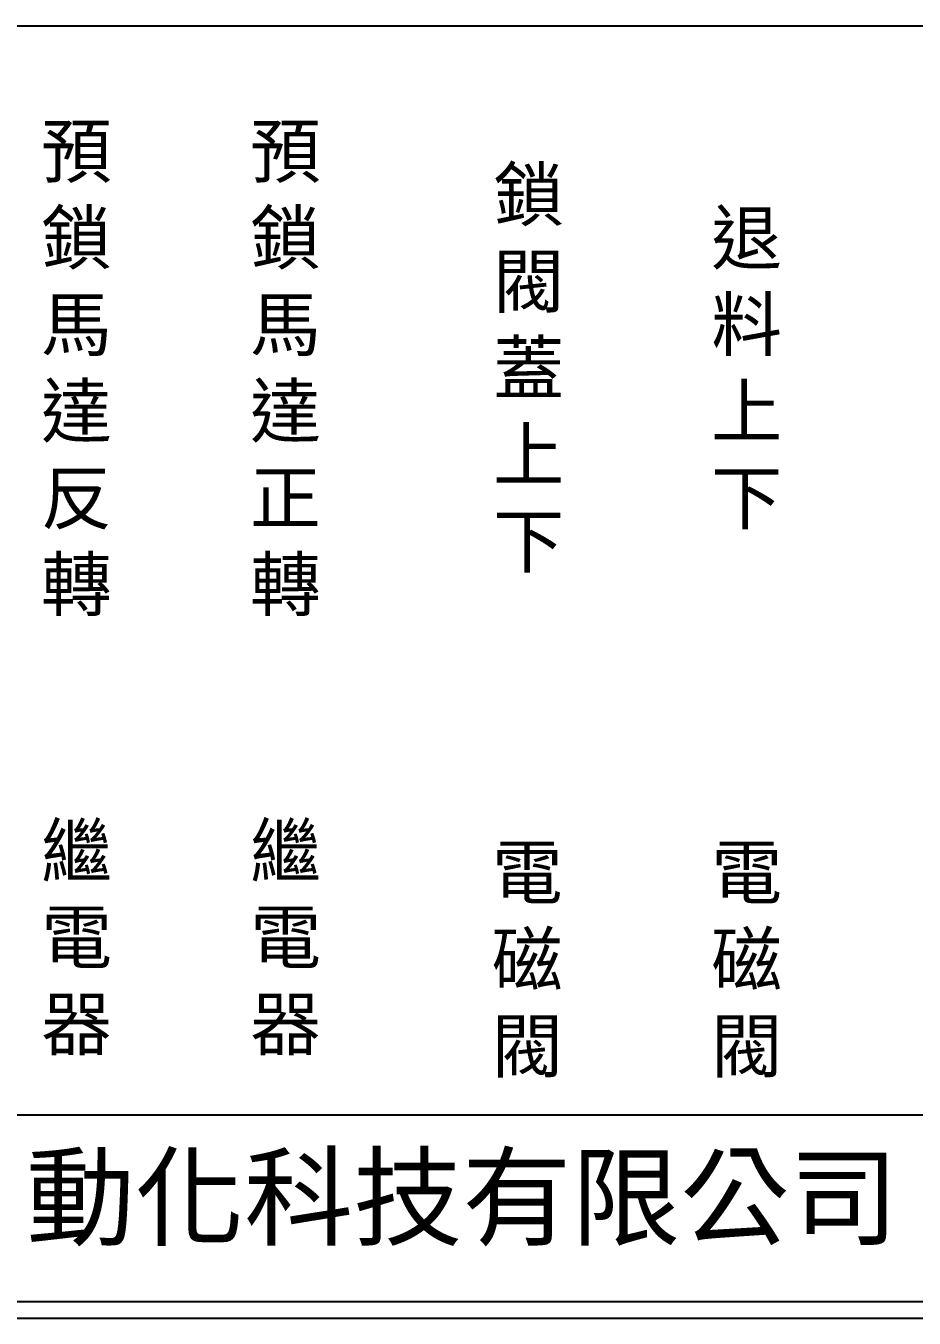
# Model space of a CAD drawing. Extents: x 926 to 1213, y 3 to 207.
# Drawn here: x 988.9 to 1055.6, y 3 to 100 of the extents above; entities that cross this region are included whole.
import ezdxf

# ---------------------------------------------------------------- set-up
doc = ezdxf.new("R2010")
doc.units = 0
doc.layers.add('圖框層', color=7, linetype='CONTINUOUS')
doc.layers.add('標尺寸層', color=3, linetype='CONTINUOUS')
doc.styles.add('CNS', font='romanc.shx', dxfattribs={"bigfont": 'chineset.shx'})
doc.styles.add('STSL', font='KAIU.TTF')

msp = doc.modelspace()

# ---------------------------------------------------------------- linework, layer by layer
at = {"layer": '圖框層', "color": 7}
for p, q in [((926.992, 18.25), (1211.493, 18.25)), ((926.992, 4.25), (1211.493, 4.25)), ((925.742, 3), (1212.742, 3))]:
    msp.add_line(p, q, dxfattribs=at)
at = {"layer": '標尺寸層', "color": 7}
msp.add_line((930.49, 99.958), (1208.361, 99.958), dxfattribs=at)

# ---------------------------------------------------------------- texts
at = {"layer": '圖框層', "color": 4, "style": 'STSL'}
msp.add_text('泓陞自動化科技有限公司', height=6, dxfattribs=at).set_placement((964.346, 9.076))
at = {"layer": '標尺寸層', "color": 7, "char_height": 3.9, "width": 2.84806, "attachment_point": 5, "style": 'CNS'}
for s, insert in [('{\\fDFKai-SB|b0|i0|c136|p65;預鎖馬達反轉}', (992.67, 74.094)), ('{\\fDFKai-SB|b0|i0|c136|p65;預鎖馬達正轉}', (1008.358, 74.094)), ('{\\fDFKai-SB|b0|i0|c136|p65;鎖閥蓋上下}', (1026.616, 74.094)), ('{\\fDFKai-SB|b0|i0|c136|p65;退料上下}', (1042.979, 74.094)), ('{\\fDFKai-SB|b0|i0|c136|p65;繼電器}', (992.69, 31.369)), ('{\\fDFKai-SB|b0|i0|c136|p65;繼電器}', (1008.378, 31.369)), ('{\\fDFKai-SB|b0|i0|c136|p65;電磁閥}', (1026.51, 29.715)), ('{\\fDFKai-SB|b0|i0|c136|p65;電磁閥}', (1042.979, 29.715))]:
    msp.add_mtext(s, dxfattribs=dict(at, insert=insert))

doc.saveas('drawing.dxf')
